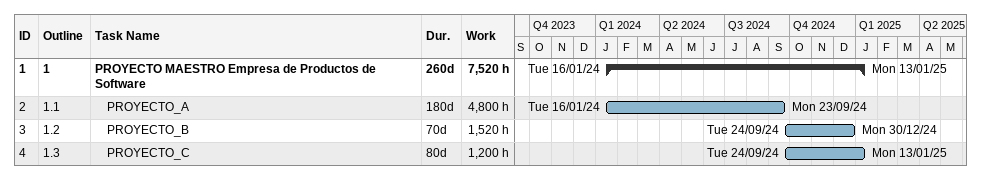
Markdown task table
| ID | WBS | Task | Duration | Start | Finish | Work (h) |
|---|---|---|---|---|---|---|
| 1 | 1 | **PROYECTO MAESTRO Empresa de Productos de Software** | 260d | 2024-01-16 | 2025-01-13 | 7520 |
| 2 | 1.1 | PROYECTO_A | 180d | 2024-01-16 | 2024-09-23 | 4800 |
| 3 | 1.2 | PROYECTO_B | 70d | 2024-09-24 | 2024-12-30 | 1520 |
| 4 | 1.3 | PROYECTO_C | 80d | 2024-09-24 | 2025-01-13 | 1200 |
